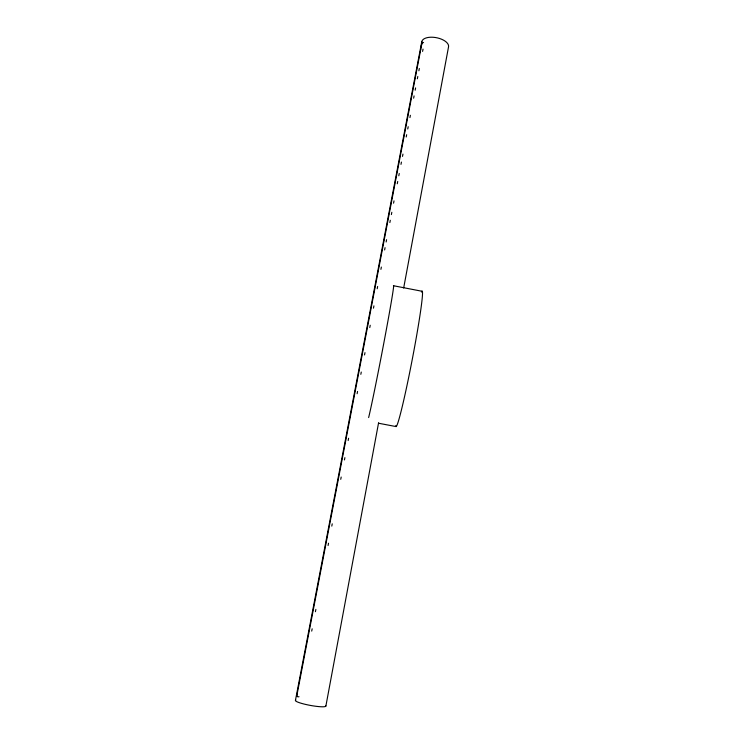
<?xml version="1.0" encoding="UTF-8"?>
<svg xmlns="http://www.w3.org/2000/svg" width="744" height="744" viewBox="0 0 744 744"><rect width="100%" height="100%" fill="white"/><g stroke="black" fill="none" stroke-linecap="round" stroke-linejoin="round"><path stroke-width="1.12" d="M325.881 706.047L378.584 422.778M403.667 288.002L448.511 47.002A13.625 6.687 10.9 0 0 435.305 37.498A13.625 6.687 10.9 0 0 421.802 42.994M295.433 700.457L421.792 41.664M311.717 631.098L312.154 628.81M315.428 611.698L315.865 609.41M328.085 545.51L328.523 543.232M331.796 526.11L332.233 523.832M340.752 479.322L341.18 477.044M344.453 459.922L344.891 457.644M348.164 440.522L348.601 438.244M357.12 393.734L357.557 391.456M360.831 374.334L361.268 372.056M364.541 354.935L364.978 352.656M369.777 327.555L370.214 325.268M373.488 308.156L373.925 305.868M377.199 288.756L377.636 286.468M380.909 269.356L381.347 267.068M384.62 249.956L385.057 247.668M386.145 241.967L386.582 239.68M389.856 222.568L390.293 220.28M391.381 214.579L391.818 212.291M393.567 203.168L394.004 200.88M397.277 183.768L397.714 181.48M398.803 175.779L399.24 173.501M400.988 164.368L401.425 162.08M402.513 156.38L402.95 154.101M406.224 136.98L406.661 134.701M407.749 128.991L408.186 126.713M409.935 117.58L410.372 115.301M413.645 98.18L414.083 95.902M415.171 90.191L415.608 87.913M417.356 78.78L417.793 76.502M418.881 70.792L419.318 68.513M422.592 51.392L423.029 49.113M420.927 47.663L422.053 42.538A2.52 2.502 41.5 0 1 423.569 42.659M420.546 49.588L420.779 49.058M422.053 42.538L296.707 696.319A2.855 2.381 9.8 0 0 299.023 696.747M296.707 696.319L297.061 693.594M378.575 423.243L396.189 426.6M393.576 285.752L422.183 291.295M325.574 705.563A15.484 2.148 10.5 0 1 310.49 705.433A15.484 2.148 10.5 0 1 295.796 700.095M421.392 292.057A68.922 3.209 -79.1 0 1 412.25 359.473A68.922 3.209 -79.1 0 1 395.743 425.624M393.427 285.845A68.969 1.293 -79.1 0 1 384.35 340.268A68.969 1.293 -79.1 0 1 368.643 417.561"/></g></svg>
